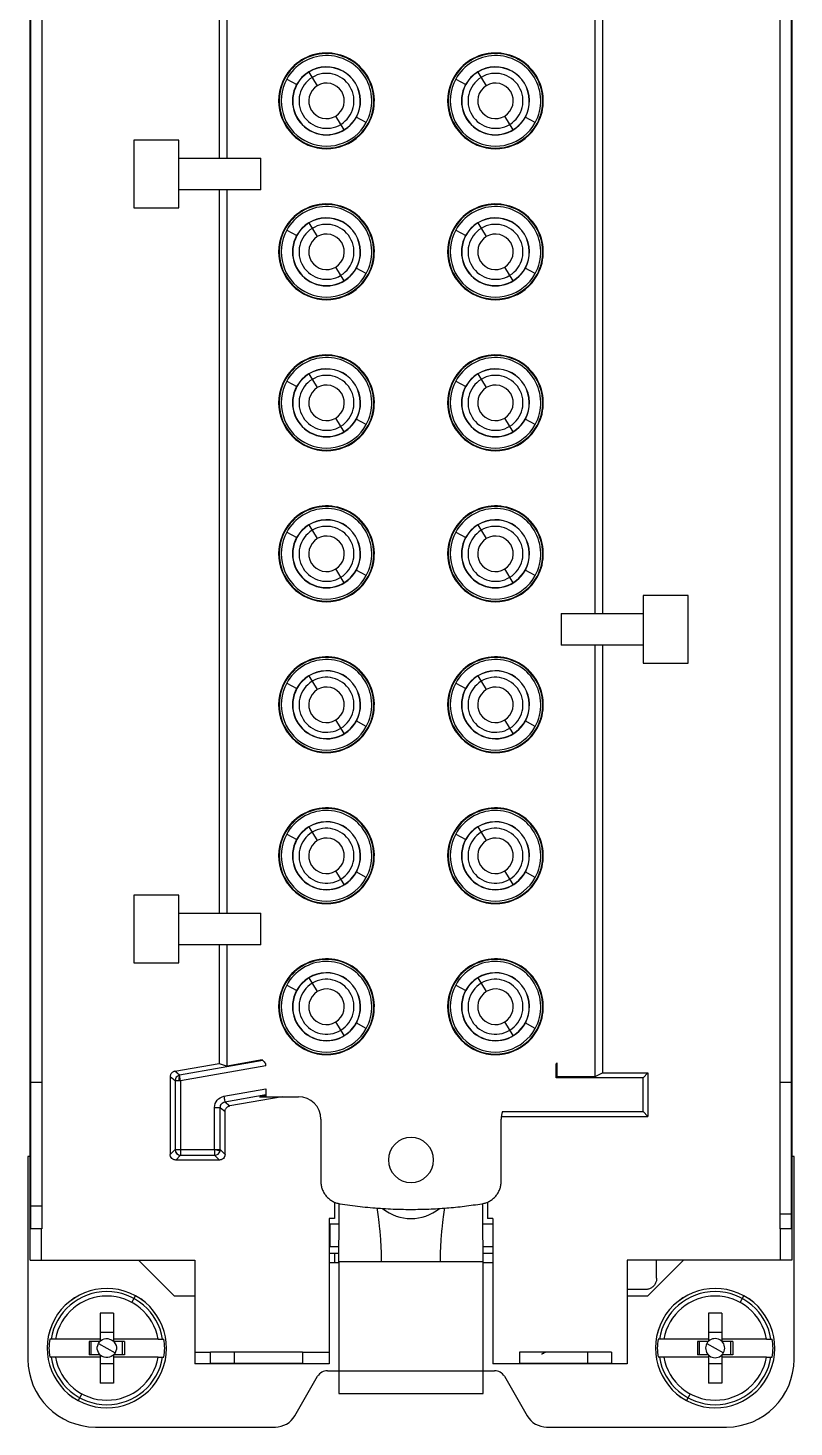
# Model space of a CAD drawing. Header units: millimetres. Extents: x 12 to 46, y 22 to 134.
# Drawn here: x 12.5 to 46.5, y 22.5 to 84.6 of the extents above; entities that cross this region are included whole.
import ezdxf

# ---------------------------------------------------------------- set-up
doc = ezdxf.new("R2010")
doc.units = ezdxf.units.MM

msp = doc.modelspace()

# ---------------------------------------------------------------- linework, layer by layer
at = {"color": 7, "linetype": 'Continuous', "lineweight": 25}
for p, q in [((12.6, 29.9), (12.6, 126.1)), ((46.4, 126.1), (46.4, 29.9)), ((12.617, 124.7), (12.617, 31.3)), ((13.117, 124.7), (13.117, 31.3)), ((45.883, 31.941), (45.883, 124.7)), ((46.383, 31.3), (46.383, 124.7)), ((20.987, 110.9), (20.987, 78.8)), ((21.337, 78.8), (21.337, 110.9)), ((37.663, 97.2), (37.663, 58.6)), ((38.013, 58.6), (38.013, 97.2)), ((24.97, 82.631), (25.34, 82.024)), ((32.47, 82.631), (32.84, 82.024)), ((23.886, 82.369), (23.907, 82.357)), ((23.986, 82.314), (24.434, 82.069)), ((31.386, 82.369), (31.407, 82.357)), ((31.486, 82.314), (31.934, 82.069)), ((26.53, 80.069), (26.16, 80.676)), ((27.514, 80.386), (27.066, 80.631)), ((27.614, 80.331), (27.593, 80.343)), ((34.03, 80.069), (33.66, 80.676)), ((35.014, 80.386), (34.566, 80.631)), ((35.114, 80.331), (35.093, 80.343)), ((19.2, 79.6), (17.2, 79.6)), ((17.2, 79.6), (17.2, 76.6)), ((19.2, 76.6), (19.2, 79.6)), ((19.2, 78.8), (22.841, 78.8)), ((22.841, 77.4), (22.841, 78.8)), ((22.841, 77.4), (19.2, 77.4)), ((20.987, 77.4), (20.987, 45.3)), ((21.337, 45.3), (21.337, 77.4)), ((17.2, 76.6), (19.2, 76.6)), ((24.97, 75.931), (25.34, 75.324)), ((32.47, 75.931), (32.84, 75.324)), ((23.886, 75.669), (23.907, 75.657)), ((23.986, 75.614), (24.434, 75.369)), ((31.386, 75.669), (31.407, 75.657)), ((31.486, 75.614), (31.934, 75.369)), ((26.53, 73.369), (26.16, 73.976)), ((27.514, 73.686), (27.066, 73.931)), ((34.03, 73.369), (33.66, 73.976)), ((35.014, 73.686), (34.566, 73.931)), ((27.614, 73.631), (27.593, 73.643)), ((35.114, 73.631), (35.093, 73.643)), ((23.886, 68.969), (23.907, 68.957)), ((23.986, 68.914), (24.434, 68.669)), ((24.97, 69.231), (25.34, 68.624)), ((31.386, 68.969), (31.407, 68.957)), ((31.486, 68.914), (31.934, 68.669)), ((32.47, 69.231), (32.84, 68.624)), ((26.53, 66.669), (26.16, 67.276)), ((27.514, 66.986), (27.066, 67.231)), ((34.03, 66.669), (33.66, 67.276)), ((35.014, 66.986), (34.566, 67.231)), ((27.614, 66.931), (27.593, 66.943)), ((35.114, 66.931), (35.093, 66.943)), ((23.886, 62.269), (23.907, 62.257)), ((23.986, 62.214), (24.434, 61.969)), ((24.97, 62.531), (25.34, 61.924)), ((31.386, 62.269), (31.407, 62.257)), ((31.486, 62.214), (31.934, 61.969)), ((32.47, 62.531), (32.84, 61.924)), ((26.53, 59.969), (26.16, 60.576)), ((27.514, 60.286), (27.066, 60.531)), ((27.614, 60.231), (27.593, 60.243)), ((34.03, 59.969), (33.66, 60.576)), ((35.014, 60.286), (34.566, 60.531)), ((35.114, 60.231), (35.093, 60.243)), ((39.8, 59.4), (39.8, 56.4)), ((41.8, 59.4), (39.8, 59.4)), ((41.8, 56.4), (41.8, 59.4)), ((36.159, 58.6), (39.8, 58.6)), ((36.159, 58.6), (36.159, 57.2)), ((39.8, 57.2), (36.159, 57.2)), ((37.663, 57.2), (37.663, 38.044)), ((38.013, 38.218), (38.013, 57.2)), ((39.8, 56.4), (41.8, 56.4)), ((23.886, 55.569), (23.907, 55.557)), ((23.986, 55.514), (24.434, 55.269)), ((24.97, 55.831), (25.34, 55.224)), ((31.386, 55.569), (31.407, 55.557)), ((31.486, 55.514), (31.934, 55.269)), ((32.47, 55.831), (32.84, 55.224)), ((26.53, 53.269), (26.16, 53.876)), ((27.514, 53.586), (27.066, 53.831)), ((27.614, 53.531), (27.593, 53.543)), ((34.03, 53.269), (33.66, 53.876)), ((35.014, 53.586), (34.566, 53.831)), ((35.114, 53.531), (35.093, 53.543)), ((24.97, 49.131), (25.34, 48.524)), ((32.47, 49.131), (32.84, 48.524)), ((23.886, 48.869), (23.907, 48.857)), ((23.986, 48.814), (24.434, 48.569)), ((31.386, 48.869), (31.407, 48.857)), ((31.486, 48.814), (31.934, 48.569)), ((26.53, 46.569), (26.16, 47.176)), ((27.514, 46.886), (27.066, 47.131)), ((27.614, 46.831), (27.593, 46.843)), ((34.03, 46.569), (33.66, 47.176)), ((35.014, 46.886), (34.566, 47.131)), ((35.114, 46.831), (35.093, 46.843)), ((19.2, 46.1), (17.2, 46.1)), ((17.2, 46.1), (17.2, 43.1)), ((19.2, 43.1), (19.2, 46.1)), ((19.2, 45.3), (22.841, 45.3)), ((22.841, 43.9), (22.841, 45.3)), ((22.841, 43.9), (19.2, 43.9)), ((20.987, 43.9), (20.987, 38.634)), ((21.337, 38.518), (21.337, 43.9)), ((17.2, 43.1), (19.2, 43.1)), ((24.97, 42.431), (25.34, 41.824)), ((32.47, 42.431), (32.84, 41.824)), ((23.886, 42.169), (23.907, 42.157)), ((23.986, 42.114), (24.434, 41.869)), ((31.386, 42.169), (31.407, 42.157)), ((31.486, 42.114), (31.934, 41.869)), ((26.53, 39.869), (26.16, 40.476)), ((27.514, 40.186), (27.066, 40.431)), ((34.03, 39.869), (33.66, 40.476)), ((35.014, 40.186), (34.566, 40.431)), ((27.614, 40.131), (27.593, 40.143)), ((35.114, 40.131), (35.093, 40.143)), ((19.018, 38.286), (20.987, 38.634)), ((22.927, 38.758), (19.232, 38.107)), ((23.058, 38.528), (19.276, 37.861)), ((20.987, 38.634), (21.337, 38.518)), ((22.898, 38.793), (21.337, 38.518)), ((23.058, 38.528), (23.058, 38.612)), ((35.942, 38), (35.942, 38.612)), ((35.986, 38.044), (35.986, 38.659)), ((19.026, 37.861), (18.812, 38.04)), ((18.812, 38.04), (18.812, 34.599)), ((19.232, 38.107), (19.018, 38.286)), ((19.276, 37.861), (19.232, 38.107)), ((35.942, 38), (35.986, 38.044)), ((39.8, 38), (35.942, 38)), ((37.663, 38.044), (35.986, 38.044)), ((38.013, 38.218), (37.663, 38.044)), ((38.013, 38.218), (40.018, 38.218)), ((40.018, 38.218), (39.8, 38)), ((39.8, 36.5), (39.8, 38)), ((40.018, 38.218), (40.018, 36.282)), ((12.617, 37.8), (13.117, 37.8)), ((19.276, 37.861), (19.026, 37.861)), ((19.026, 37.861), (19.026, 34.813)), ((19.276, 37.861), (19.276, 34.563)), ((21.197, 37.175), (23.058, 37.503)), ((23.058, 37.503), (23.058, 37.159)), ((45.883, 37.8), (46.383, 37.8)), ((20.784, 34.813), (20.784, 36.683)), ((21.034, 34.813), (21.034, 36.683)), ((21.034, 36.683), (21.248, 36.504)), ((21.241, 36.929), (23.054, 37.249)), ((21.241, 36.929), (21.455, 36.75)), ((23.776, 37.159), (21.455, 36.75)), ((23.014, 37.202), (22.77, 37.159)), ((22.77, 37.159), (24.5, 37.159)), ((23.054, 37.249), (23.014, 37.202)), ((23.014, 37.159), (23.014, 37.202)), ((21.248, 34.599), (21.248, 36.504)), ((25.5, 36.159), (25.5, 33.397)), ((33.5, 33.397), (33.5, 36.159)), ((33.508, 36.282), (40.018, 36.282)), ((33.56, 36.5), (39.8, 36.5)), ((40.018, 36.282), (39.8, 36.5)), ((18.812, 34.599), (19.026, 34.813)), ((19.035, 34.813), (21.034, 34.813)), ((21.026, 34.748), (20.784, 34.813)), ((21.248, 34.599), (21.034, 34.813)), ((12.5, 34.5), (12.5, 25.5)), ((12.6, 34.5), (12.5, 34.5)), ((19.062, 34.349), (19.276, 34.563)), ((20.998, 34.349), (19.062, 34.349)), ((19.276, 34.563), (20.784, 34.563)), ((20.998, 34.349), (20.784, 34.563)), ((46.5, 34.5), (46.4, 34.5)), ((46.5, 25.5), (46.5, 34.5)), ((13.117, 32.3), (12.617, 32.3)), ((26.1, 32.481), (26.1, 31.748)), ((32.9, 32.481), (32.9, 31.748)), ((26.1, 31.748), (25.874, 31.748)), ((25.874, 31.748), (25.874, 25.3)), ((33.126, 31.748), (32.9, 31.748)), ((33.126, 31.748), (33.126, 25.3)), ((45.883, 31.3), (45.883, 31.941)), ((46.383, 31.941), (45.883, 31.941)), ((13.1, 31.3), (12.6, 31.3)), ((13.1, 29.9), (13.1, 31.3)), ((25.9, 31.5), (25.9, 30.5)), ((26.31, 31.5), (25.9, 31.5)), ((33.126, 31.5), (32.69, 31.5)), ((46.4, 31.3), (45.883, 31.3)), ((45.9, 29.9), (45.9, 31.3)), ((26.303, 30.5), (25.9, 30.5)), ((33.126, 30.5), (32.697, 30.5)), ((12.6, 29.9), (19.9, 29.9)), ((19, 28.3), (17.4, 29.9)), ((19.9, 29.9), (19.9, 25.8)), ((26.301, 30.2), (25.874, 30.2)), ((26.1, 30.2), (26.1, 29.8)), ((32.7, 29.824), (26.3, 29.824)), ((26.3, 29.824), (26.3, 23.99)), ((33.126, 30.2), (32.699, 30.2)), ((32.7, 23.99), (32.7, 29.824)), ((46.4, 29.9), (39.1, 29.9)), ((39.1, 29.9), (39.1, 25.3)), ((41.6, 29.9), (40, 28.3)), ((40.403, 29.1), (40.403, 29.9)), ((25.874, 29.8), (26.3, 29.8)), ((32.7, 29.8), (33.126, 29.8)), ((39.903, 28.6), (39.1, 28.6)), ((17.107, 28.027), (17.27, 28.326)), ((19.9, 28.3), (19, 28.3)), ((40, 28.3), (39.1, 28.3)), ((44.107, 28.027), (44.27, 28.326)), ((16.3, 27.55), (15.7, 27.55)), ((15.7, 27.55), (15.7, 26.3)), ((16.3, 27.55), (16.3, 26.3)), ((43.3, 27.55), (42.7, 27.55)), ((42.7, 27.55), (42.7, 26.3)), ((43.3, 27.55), (43.3, 26.3)), ((13.523, 26.4), (13.464, 26.4)), ((15.7, 26.4), (13.725, 26.4)), ((15.218, 26.3), (15.218, 25.7)), ((15.7, 26.3), (15.218, 26.3)), ((15.307, 25.7), (15.307, 26.3)), ((15.628, 26.203), (16.372, 25.797)), ((16.3, 26.693), (15.7, 26.693)), ((18.275, 26.4), (16.3, 26.4)), ((16.782, 26.3), (16.3, 26.3)), ((16.692, 25.7), (16.692, 26.3)), ((16.782, 26.3), (16.782, 25.7)), ((18.477, 26.4), (18.536, 26.4)), ((40.523, 26.4), (40.464, 26.4)), ((42.7, 26.4), (40.725, 26.4)), ((42.7, 26.3), (42.218, 26.3)), ((42.218, 26.3), (42.218, 25.7)), ((42.307, 25.7), (42.307, 26.3)), ((42.628, 26.203), (43.372, 25.797)), ((43.3, 26.693), (42.7, 26.693)), ((45.275, 26.4), (43.3, 26.4)), ((43.782, 26.3), (43.3, 26.3)), ((43.693, 25.7), (43.693, 26.3)), ((43.782, 26.3), (43.782, 25.7)), ((45.477, 26.4), (45.536, 26.4)), ((13.523, 25.6), (13.464, 25.6)), ((15.7, 25.6), (13.725, 25.6)), ((15.7, 25.7), (15.218, 25.7)), ((15.7, 25.7), (15.7, 24.45)), ((16.3, 25.7), (16.3, 24.45)), ((16.782, 25.7), (16.3, 25.7)), ((18.275, 25.6), (16.3, 25.6)), ((18.477, 25.6), (18.536, 25.6)), ((20.6, 25.8), (19.9, 25.8)), ((24.691, 25.818), (20.6, 25.818)), ((20.6, 25.3), (20.6, 25.8)), ((21.67, 25.318), (21.67, 25.818)), ((24.691, 25.818), (24.691, 25.3)), ((25.874, 25.8), (24.691, 25.8)), ((38.4, 25.818), (34.309, 25.818)), ((34.309, 25.818), (34.309, 25.3)), ((35.307, 25.734), (35.293, 25.734)), ((37.33, 25.818), (37.33, 25.318)), ((38.4, 25.818), (38.4, 25.3)), ((40.523, 25.6), (40.464, 25.6)), ((42.7, 25.6), (40.725, 25.6)), ((42.7, 25.7), (42.218, 25.7)), ((42.7, 25.7), (42.7, 24.45)), ((43.3, 25.7), (43.3, 24.45)), ((43.782, 25.7), (43.3, 25.7)), ((45.275, 25.6), (43.3, 25.6)), ((45.477, 25.6), (45.536, 25.6)), ((16.3, 25.307), (15.7, 25.307)), ((25.874, 25.3), (19.9, 25.3)), ((24.691, 25.318), (20.6, 25.318)), ((25.789, 25), (26.3, 25)), ((26.3, 25), (32.7, 25)), ((32.7, 25), (33.211, 25)), ((39.1, 25.3), (33.126, 25.3)), ((38.4, 25.318), (34.309, 25.318)), ((43.3, 25.307), (42.7, 25.307)), ((16.3, 24.45), (15.7, 24.45)), ((24.345, 23), (25.356, 24.75)), ((33.644, 24.75), (34.655, 23)), ((43.3, 24.45), (42.7, 24.45)), ((14.893, 23.973), (14.73, 23.674)), ((26.3, 23.99), (32.7, 23.99)), ((41.893, 23.973), (41.73, 23.674)), ((15.5, 22.5), (23.479, 22.5)), ((35.521, 22.5), (43.5, 22.5))]:
    msp.add_line(p, q, dxfattribs=at)
at = {"color": 7, "linetype": 'Continuous', "lineweight": 25, "flags": 128}
msp.add_lwpolyline([(20.784, 34.813), (20.784, 34.764), (20.784, 34.718), (20.784, 34.675), (20.784, 34.637), (20.784, 34.606), (20.784, 34.583), (20.784, 34.568), (20.784, 34.563)], dxfattribs=at)
at = {"color": 7, "linetype": 'Continuous', "lineweight": 25}
for centre, radius, start, end in [((25.75, 81.35), 2.124, 331.35211, 151.35211), ((25.75, 81.35), 2.1, 331.35211, 151.35211), ((25.75, 81.35), 2.01, 331.35211, 151.35211), ((33.25, 81.35), 2.124, 331.35211, 151.35211), ((33.25, 81.35), 2.1, 331.35211, 151.35211), ((33.25, 81.35), 2.01, 331.35211, 151.35211), ((25.75, 81.35), 1.51, 331.35211, 151.35211), ((25.75, 81.35), 1.5, 331.35211, 151.35211), ((33.25, 81.35), 1.51, 331.35211, 151.35211), ((33.25, 81.35), 1.5, 331.35211, 151.35211), ((25.75, 81.35), 2.124, 151.35211, 331.35211), ((25.75, 81.35), 2.1, 151.35211, 331.35211), ((25.75, 81.35), 2.01, 151.35211, 331.35211), ((25.75, 81.35), 1.51, 151.35211, 331.35211), ((25.75, 81.35), 1.5, 151.35211, 331.35211), ((25.75, 81.35), 1.22, 121.35211, 301.35211), ((25.75, 81.35), 0.789, 121.35211, 301.35211), ((25.75, 81.35), 1.22, 301.35211, 121.35211), ((25.75, 81.35), 0.789, 301.35211, 121.35211), ((33.25, 81.35), 2.124, 151.35211, 331.35211), ((33.25, 81.35), 2.1, 151.35211, 331.35211), ((33.25, 81.35), 2.01, 151.35211, 331.35211), ((33.25, 81.35), 1.51, 151.35211, 331.35211), ((33.25, 81.35), 1.5, 151.35211, 331.35211), ((33.25, 81.35), 1.22, 121.35211, 301.35211), ((33.25, 81.35), 0.789, 121.35211, 301.35211), ((33.25, 81.35), 1.22, 301.35211, 121.35211), ((33.25, 81.35), 0.789, 301.35211, 121.35211), ((25.75, 74.65), 2.124, 331.35211, 151.35211), ((25.75, 74.65), 2.1, 331.35211, 151.35211), ((25.75, 74.65), 2.01, 331.35211, 151.35211), ((33.25, 74.65), 2.124, 331.35211, 151.35211), ((33.25, 74.65), 2.1, 331.35211, 151.35211), ((33.25, 74.65), 2.01, 331.35211, 151.35211), ((25.75, 74.65), 1.51, 331.35211, 151.35211), ((25.75, 74.65), 1.5, 331.35211, 151.35211), ((25.75, 74.65), 1.22, 301.35211, 121.35211), ((33.25, 74.65), 1.51, 331.35211, 151.35211), ((33.25, 74.65), 1.5, 331.35211, 151.35211), ((33.25, 74.65), 1.22, 301.35211, 121.35211), ((25.75, 74.65), 2.124, 151.35211, 331.35211), ((25.75, 74.65), 2.1, 151.35211, 331.35211), ((25.75, 74.65), 2.01, 151.35211, 331.35211), ((25.75, 74.65), 1.51, 151.35211, 331.35211), ((25.75, 74.65), 1.5, 151.35211, 331.35211), ((25.75, 74.65), 1.22, 121.35211, 301.35211), ((25.75, 74.65), 0.789, 121.35211, 301.35211), ((25.75, 74.65), 0.789, 301.35211, 121.35211), ((33.25, 74.65), 2.124, 151.35211, 331.35211), ((33.25, 74.65), 2.1, 151.35211, 331.35211), ((33.25, 74.65), 2.01, 151.35211, 331.35211), ((33.25, 74.65), 1.51, 151.35211, 331.35211), ((33.25, 74.65), 1.5, 151.35211, 331.35211), ((33.25, 74.65), 1.22, 121.35211, 301.35211), ((33.25, 74.65), 0.789, 121.35211, 301.35211), ((33.25, 74.65), 0.789, 301.35211, 121.35211), ((25.75, 67.95), 2.124, 331.35211, 151.35211), ((25.75, 67.95), 2.1, 331.35211, 151.35211), ((25.75, 67.95), 2.01, 331.35211, 151.35211), ((33.25, 67.95), 2.124, 331.35211, 151.35211), ((33.25, 67.95), 2.1, 331.35211, 151.35211), ((33.25, 67.95), 2.01, 331.35211, 151.35211), ((25.75, 67.95), 2.124, 151.35211, 331.35211), ((25.75, 67.95), 2.1, 151.35211, 331.35211), ((25.75, 67.95), 2.01, 151.35211, 331.35211), ((25.75, 67.95), 1.51, 331.35211, 151.35211), ((25.75, 67.95), 1.5, 331.35211, 151.35211), ((25.75, 67.95), 1.22, 121.35211, 301.35211), ((25.75, 67.95), 1.22, 301.35211, 121.35211), ((33.25, 67.95), 2.124, 151.35211, 331.35211), ((33.25, 67.95), 2.1, 151.35211, 331.35211), ((33.25, 67.95), 2.01, 151.35211, 331.35211), ((33.25, 67.95), 1.51, 331.35211, 151.35211), ((33.25, 67.95), 1.5, 331.35211, 151.35211), ((33.25, 67.95), 1.22, 121.35211, 301.35211), ((33.25, 67.95), 1.22, 301.35211, 121.35211), ((25.75, 67.95), 1.51, 151.35211, 331.35211), ((25.75, 67.95), 1.5, 151.35211, 331.35211), ((25.75, 67.95), 0.789, 121.35211, 301.35211), ((25.75, 67.95), 0.789, 301.35211, 121.35211), ((33.25, 67.95), 1.51, 151.35211, 331.35211), ((33.25, 67.95), 1.5, 151.35211, 331.35211), ((33.25, 67.95), 0.789, 121.35211, 301.35211), ((33.25, 67.95), 0.789, 301.35211, 121.35211), ((25.75, 61.25), 2.124, 331.35211, 151.35211), ((25.75, 61.25), 2.1, 331.35211, 151.35211), ((33.25, 61.25), 2.124, 331.35211, 151.35211), ((33.25, 61.25), 2.1, 331.35211, 151.35211), ((25.75, 61.25), 2.01, 331.35211, 151.35211), ((25.75, 61.25), 1.51, 331.35211, 151.35211), ((25.75, 61.25), 1.5, 331.35211, 151.35211), ((33.25, 61.25), 2.01, 331.35211, 151.35211), ((33.25, 61.25), 1.51, 331.35211, 151.35211), ((33.25, 61.25), 1.5, 331.35211, 151.35211), ((25.75, 61.25), 2.124, 151.35211, 331.35211), ((25.75, 61.25), 2.1, 151.35211, 331.35211), ((25.75, 61.25), 2.01, 151.35211, 331.35211), ((25.75, 61.25), 1.22, 121.35211, 301.35211), ((25.75, 61.25), 1.22, 301.35211, 121.35211), ((33.25, 61.25), 2.124, 151.35211, 331.35211), ((33.25, 61.25), 2.1, 151.35211, 331.35211), ((33.25, 61.25), 2.01, 151.35211, 331.35211), ((33.25, 61.25), 1.22, 121.35211, 301.35211), ((33.25, 61.25), 1.22, 301.35211, 121.35211), ((25.75, 61.25), 1.51, 151.35211, 331.35211), ((25.75, 61.25), 1.5, 151.35211, 331.35211), ((25.75, 61.25), 0.789, 121.35211, 301.35211), ((25.75, 61.25), 0.789, 301.35211, 121.35211), ((33.25, 61.25), 1.51, 151.35211, 331.35211), ((33.25, 61.25), 1.5, 151.35211, 331.35211), ((33.25, 61.25), 0.789, 121.35211, 301.35211), ((33.25, 61.25), 0.789, 301.35211, 121.35211), ((25.75, 54.55), 2.124, 331.35211, 151.35211), ((25.75, 54.55), 2.1, 331.35211, 151.35211), ((25.75, 54.55), 2.01, 331.35211, 151.35211), ((33.25, 54.55), 2.124, 331.35211, 151.35211), ((33.25, 54.55), 2.1, 331.35211, 151.35211), ((33.25, 54.55), 2.01, 331.35211, 151.35211), ((25.75, 54.55), 1.51, 331.35211, 151.35211), ((25.75, 54.55), 1.5, 331.35211, 151.35211), ((33.25, 54.55), 1.51, 331.35211, 151.35211), ((33.25, 54.55), 1.5, 331.35211, 151.35211), ((25.75, 54.55), 2.124, 151.35211, 331.35211), ((25.75, 54.55), 2.1, 151.35211, 331.35211), ((25.75, 54.55), 2.01, 151.35211, 331.35211), ((25.75, 54.55), 1.51, 151.35211, 331.35211), ((25.75, 54.55), 1.5, 151.35211, 331.35211), ((25.75, 54.55), 1.22, 121.35211, 301.35211), ((25.75, 54.55), 1.22, 301.35211, 121.35211), ((25.75, 54.55), 0.789, 301.35211, 121.35211), ((33.25, 54.55), 2.124, 151.35211, 331.35211), ((33.25, 54.55), 2.1, 151.35211, 331.35211), ((33.25, 54.55), 2.01, 151.35211, 331.35211), ((33.25, 54.55), 1.51, 151.35211, 331.35211), ((33.25, 54.55), 1.5, 151.35211, 331.35211), ((33.25, 54.55), 1.22, 121.35211, 301.35211), ((33.25, 54.55), 1.22, 301.35211, 121.35211), ((33.25, 54.55), 0.789, 301.35211, 121.35211), ((25.75, 54.55), 0.789, 121.35211, 301.35211), ((33.25, 54.55), 0.789, 121.35211, 301.35211), ((25.75, 47.85), 2.124, 331.35211, 151.35211), ((25.75, 47.85), 2.1, 331.35211, 151.35211), ((25.75, 47.85), 2.01, 331.35211, 151.35211), ((33.25, 47.85), 2.124, 331.35211, 151.35211), ((33.25, 47.85), 2.1, 331.35211, 151.35211), ((33.25, 47.85), 2.01, 331.35211, 151.35211), ((25.75, 47.85), 1.51, 331.35211, 151.35211), ((25.75, 47.85), 1.5, 331.35211, 151.35211), ((25.75, 47.85), 1.22, 301.35211, 121.35211), ((33.25, 47.85), 1.51, 331.35211, 151.35211), ((33.25, 47.85), 1.5, 331.35211, 151.35211), ((33.25, 47.85), 1.22, 301.35211, 121.35211), ((25.75, 47.85), 2.124, 151.35211, 331.35211), ((25.75, 47.85), 2.1, 151.35211, 331.35211), ((25.75, 47.85), 2.01, 151.35211, 331.35211), ((25.75, 47.85), 1.51, 151.35211, 331.35211), ((25.75, 47.85), 1.5, 151.35211, 331.35211), ((25.75, 47.85), 1.22, 121.35211, 301.35211), ((25.75, 47.85), 0.789, 121.35211, 301.35211), ((25.75, 47.85), 0.789, 301.35211, 121.35211), ((33.25, 47.85), 2.124, 151.35211, 331.35211), ((33.25, 47.85), 2.1, 151.35211, 331.35211), ((33.25, 47.85), 2.01, 151.35211, 331.35211), ((33.25, 47.85), 1.51, 151.35211, 331.35211), ((33.25, 47.85), 1.5, 151.35211, 331.35211), ((33.25, 47.85), 1.22, 121.35211, 301.35211), ((33.25, 47.85), 0.789, 121.35211, 301.35211), ((33.25, 47.85), 0.789, 301.35211, 121.35211), ((25.75, 41.15), 2.124, 331.35211, 151.35211), ((25.75, 41.15), 2.1, 331.35211, 151.35211), ((25.75, 41.15), 2.01, 331.35211, 151.35211), ((33.25, 41.15), 2.124, 331.35211, 151.35211), ((33.25, 41.15), 2.1, 331.35211, 151.35211), ((33.25, 41.15), 2.01, 331.35211, 151.35211), ((25.75, 41.15), 1.51, 331.35211, 151.35211), ((25.75, 41.15), 1.5, 331.35211, 151.35211), ((25.75, 41.15), 1.22, 301.35211, 121.35211), ((33.25, 41.15), 1.51, 331.35211, 151.35211), ((33.25, 41.15), 1.5, 331.35211, 151.35211), ((33.25, 41.15), 1.22, 301.35211, 121.35211), ((25.75, 41.15), 2.124, 151.35211, 331.35211), ((25.75, 41.15), 2.1, 151.35211, 331.35211), ((25.75, 41.15), 2.01, 151.35211, 331.35211), ((25.75, 41.15), 1.51, 151.35211, 331.35211), ((25.75, 41.15), 1.5, 151.35211, 331.35211), ((25.75, 41.15), 1.22, 121.35211, 301.35211), ((25.75, 41.15), 0.789, 121.35211, 301.35211), ((25.75, 41.15), 0.789, 301.35211, 121.35211), ((33.25, 41.15), 2.124, 151.35211, 331.35211), ((33.25, 41.15), 2.1, 151.35211, 331.35211), ((33.25, 41.15), 2.01, 151.35211, 331.35211), ((33.25, 41.15), 1.51, 151.35211, 331.35211), ((33.25, 41.15), 1.5, 151.35211, 331.35211), ((33.25, 41.15), 1.22, 121.35211, 301.35211), ((33.25, 41.15), 0.789, 121.35211, 301.35211), ((33.25, 41.15), 0.789, 301.35211, 121.35211), ((25.75, 41.15), 3.7, 219.5665, 223.31418), ((33.25, 41.15), 3.7, 316.68286, 317.67706), ((19.276, 37.861), 0.25, 100.01649, 179.98351), ((19.485, 37.961), 0.292, 149.96447, 199.98578), ((24.5, 36.159), 1, 360, 90), ((34.5, 36.159), 1, 160.05576, 180), ((19.276, 34.813), 0.25, 180.02044, 269.97956), ((19.282, 34.809), 0.247, 179.27462, 268.61068), ((20.784, 34.813), 0.25, 344.97705, 359.98226), ((29.5, 34.35), 1, 90, 270), ((29.5, 34.35), 1, 270, 90), ((20.784, 34.813), 0.25, 270.02088, 344.97725), ((29.5, 33.75), 2, 230.83698, 309.16603), ((16, 26), 2.65, 61.35211, 241.35211), ((16, 26), 2.649, 61.35211, 241.35211), ((43, 26), 2.65, 61.35211, 241.35211), ((43, 26), 2.649, 61.35211, 241.35211), ((16, 26), 2.509, 9.17264, 170.82736), ((16, 26), 2.31, 9.97153, 170.02847), ((16, 26), 2.65, 241.35211, 61.35211), ((16, 26), 2.649, 241.35211, 61.35211), ((43, 26), 2.509, 9.17264, 170.82736), ((43, 26), 2.31, 9.97153, 170.02847), ((43, 26), 2.65, 241.35211, 61.35211), ((43, 26), 2.649, 241.35211, 61.35211), ((16, 26), 2.568, 171.0377, 188.9623), ((16, 26), 0.424, 151.3521109862, 151.3521095619), ((16, 26), 2.568, 351.0377, 8.9623), ((43, 26), 2.568, 171.0377, 188.9623), ((43, 26), 0.424, 151.35211, 225), ((43, 26), 0.424, 225, 151.35211), ((43, 26), 2.568, 351.0377, 8.9623), ((15.5, 25.5), 3, 180, 270), ((16, 26), 2.509, 189.17264, 350.82736), ((16, 26), 2.31, 189.97153, 350.02847), ((43, 26), 2.509, 189.17264, 350.82736), ((43, 26), 2.31, 189.97153, 350.02847), ((43.5, 25.5), 3, 270, 360), ((25.789, 24.5), 0.5, 90, 150), ((33.211, 24.5), 0.5, 30, 90), ((23.479, 23.5), 1, 270, 330), ((35.521, 23.5), 1, 210, 270)]:
    msp.add_arc(centre, radius, start, end, dxfattribs=at)
for points in [[(23.058, 38.528), (23.058, 38.556), (23.058, 38.585), (23.058, 38.612)], [(19.026, 34.813), (19.026, 34.813), (19.029, 34.813), (19.035, 34.813)], [(13.1, 31.3), (13.106, 31.3), (13.112, 31.3), (13.117, 31.3)], [(20.6, 25.818), (20.6, 25.812), (20.6, 25.806), (20.6, 25.8)]]:
    msp.add_open_spline(points, degree=3, dxfattribs=at)
for points, knots in [([(19.018, 38.286), (19.002, 38.283), (18.97, 38.275), (18.925, 38.251), (18.886, 38.22), (18.854, 38.182), (18.83, 38.138), (18.815, 38.09), (18.813, 38.057), (18.812, 38.04)], [0, 0, 0, 0, 0.142863, 0.285721, 0.428574, 0.571426, 0.714279, 0.857137, 1, 1, 1, 1]), ([(23.058, 37.503), (23.058, 37.487), (23.058, 37.454), (23.058, 37.392), (23.057, 37.321), (23.056, 37.274), (23.055, 37.253), (23.054, 37.25), (23.054, 37.249)], [0, 0, 0, 0, 0.124983, 0.2514886, 0.5002547, 0.7487893, 0.8740483, 1, 1, 1, 1]), ([(20.784, 36.683), (20.784, 36.799), (20.826, 36.915), (20.976, 37.093), (21.083, 37.155), (21.197, 37.175)], [0, 0, 0, 0, 0.5, 0.5, 1, 1, 1, 1]), ([(20.784, 36.683), (20.849, 36.683), (20.913, 36.683), (21.006, 36.683), (21.033, 36.683), (21.034, 36.683)], [0, 0, 0, 0, 0.5, 0.5, 1, 1, 1, 1]), ([(21.034, 36.683), (21.034, 36.741), (21.055, 36.799), (21.13, 36.888), (21.183, 36.919), (21.241, 36.929)], [0, 0, 0, 0, 0.5, 0.5, 1, 1, 1, 1]), ([(21.197, 37.175), (21.209, 37.112), (21.22, 37.048), (21.236, 36.957), (21.241, 36.93), (21.241, 36.929)], [0, 0, 0, 0, 0.5, 0.5, 1, 1, 1, 1]), ([(21.248, 36.504), (21.249, 36.52), (21.251, 36.553), (21.266, 36.601), (21.29, 36.645), (21.322, 36.684), (21.362, 36.715), (21.406, 36.738), (21.438, 36.746), (21.455, 36.75)], [0, 0, 0, 0, 0.142863, 0.285721, 0.428574, 0.571426, 0.714279, 0.857137, 1, 1, 1, 1]), ([(19.062, 34.349), (19.045, 34.35), (19.013, 34.352), (18.95, 34.371), (18.88, 34.418), (18.834, 34.487), (18.814, 34.55), (18.813, 34.582), (18.812, 34.599)], [0, 0, 0, 0, 0.124352, 0.251777, 0.50017, 0.751719, 0.874898, 1, 1, 1, 1]), ([(21.248, 34.599), (21.247, 34.582), (21.245, 34.55), (21.226, 34.487), (21.179, 34.417), (21.11, 34.371), (21.047, 34.351), (21.015, 34.35), (20.998, 34.349)], [0, 0, 0, 0, 0.124352, 0.251777, 0.50017, 0.751719, 0.874898, 1, 1, 1, 1]), ([(25.5, 33.397), (25.501, 33.368), (25.502, 33.309), (25.514, 33.222), (25.533, 33.135), (25.569, 33.023), (25.632, 32.889), (25.735, 32.745), (25.861, 32.621), (26.008, 32.521), (26.169, 32.446), (26.284, 32.422), (26.342, 32.41)], [0, 0, 0, 0, 0.062717, 0.124991, 0.187315, 0.25018, 0.374952, 0.500119, 0.624891, 0.750058, 0.87493, 1, 1, 1, 1]), ([(32.658, 32.41), (32.687, 32.415), (32.745, 32.426), (32.829, 32.452), (32.911, 32.484), (33.016, 32.537), (33.139, 32.621), (33.265, 32.745), (33.368, 32.889), (33.443, 33.05), (33.491, 33.221), (33.497, 33.338), (33.5, 33.397)], [0, 0, 0, 0, 0.062717, 0.124991, 0.187315, 0.25018, 0.374952, 0.500119, 0.624891, 0.750058, 0.87493, 1, 1, 1, 1]), ([(26.3, 29.824), (26.3, 30.016), (26.301, 30.423), (26.307, 31.065), (26.312, 31.725), (26.316, 32.195), (26.318, 32.4), (26.318, 32.418)], [0, 0, 0, 0, 0.2210819, 0.4673529, 0.7483264, 0.9779519, 1, 1, 1, 1]), ([(26.342, 32.41), (26.492, 32.387), (26.79, 32.341), (27.24, 32.285), (27.69, 32.239), (28.142, 32.203), (28.594, 32.178), (29.047, 32.162), (29.613, 32.156), (30.293, 32.169), (31.084, 32.217), (31.873, 32.294), (32.396, 32.371), (32.658, 32.41)], [0, 0, 0, 0, 0.071511, 0.142934, 0.214306, 0.285662, 0.357041, 0.428478, 0.500011, 0.62509, 0.749984, 0.874888, 1, 1, 1, 1]), ([(32.7, 29.824), (32.7, 30.016), (32.699, 30.423), (32.693, 31.065), (32.688, 31.725), (32.684, 32.195), (32.682, 32.4), (32.682, 32.418)], [0, 0, 0, 0, 0.221082, 0.467353, 0.748326, 0.977952, 1, 1, 1, 1]), ([(28.197, 29.824), (28.197, 30.096), (28.187, 30.363), (28.165, 30.727), (28.157, 30.844), (28.138, 31.073), (28.127, 31.183), (28.096, 31.492), (28.075, 31.668), (28.036, 31.979), (28.018, 32.113), (28.003, 32.215)], [0, 0, 0, 0, 0.25, 0.25, 0.375, 0.375, 0.5, 0.5, 0.75, 0.75, 1, 1, 1, 1]), ([(30.803, 29.824), (30.803, 30.096), (30.813, 30.363), (30.835, 30.727), (30.843, 30.844), (30.862, 31.073), (30.873, 31.183), (30.904, 31.492), (30.925, 31.668), (30.964, 31.979), (30.982, 32.113), (30.997, 32.215)], [0, 0, 0, 0, 0.25, 0.25, 0.375, 0.375, 0.5, 0.5, 0.75, 0.75, 1, 1, 1, 1]), ([(40.403, 29.1), (40.402, 29.076), (40.4, 29.029), (40.384, 28.959), (40.36, 28.892), (40.325, 28.829), (40.282, 28.771), (40.232, 28.721), (40.174, 28.678), (40.112, 28.644), (40.045, 28.619), (39.975, 28.603), (39.927, 28.601), (39.903, 28.6)], [0, 0, 0, 0, 0.090916, 0.181828, 0.272736, 0.363643, 0.454548, 0.545452, 0.636357, 0.727264, 0.818172, 0.909084, 1, 1, 1, 1]), ([(13.725, 26.4), (13.712, 26.4), (13.687, 26.4), (13.639, 26.4), (13.585, 26.4), (13.547, 26.4), (13.528, 26.4), (13.525, 26.4), (13.523, 26.4)], [0, 0, 0, 0, 0.124865, 0.251199, 0.500223, 0.749038, 0.874109, 1, 1, 1, 1]), ([(18.275, 26.4), (18.289, 26.4), (18.317, 26.4), (18.354, 26.4), (18.386, 26.4), (18.424, 26.4), (18.463, 26.4), (18.472, 26.4), (18.477, 26.4)], [0, 0, 0, 0, 0.142667, 0.273783, 0.393329, 0.501302, 0.755463, 1, 1, 1, 1]), ([(40.725, 26.4), (40.712, 26.4), (40.687, 26.4), (40.639, 26.4), (40.585, 26.4), (40.547, 26.4), (40.528, 26.4), (40.525, 26.4), (40.523, 26.4)], [0, 0, 0, 0, 0.124865, 0.251199, 0.500223, 0.749038, 0.874109, 1, 1, 1, 1]), ([(45.275, 26.4), (45.289, 26.4), (45.317, 26.4), (45.354, 26.4), (45.386, 26.4), (45.424, 26.4), (45.463, 26.4), (45.472, 26.4), (45.477, 26.4)], [0, 0, 0, 0, 0.142667, 0.273783, 0.393329, 0.501302, 0.755463, 1, 1, 1, 1]), ([(13.725, 25.6), (13.711, 25.6), (13.683, 25.6), (13.646, 25.6), (13.614, 25.6), (13.576, 25.6), (13.537, 25.6), (13.528, 25.6), (13.523, 25.6)], [0, 0, 0, 0, 0.142667, 0.273783, 0.393329, 0.501302, 0.755463, 1, 1, 1, 1]), ([(18.275, 25.6), (18.288, 25.6), (18.313, 25.6), (18.361, 25.6), (18.415, 25.6), (18.453, 25.6), (18.472, 25.6), (18.475, 25.6), (18.477, 25.6)], [0, 0, 0, 0, 0.124865, 0.251199, 0.500223, 0.749038, 0.874109, 1, 1, 1, 1]), ([(19.9, 25.8), (19.9, 25.669), (19.9, 25.539), (19.9, 25.354), (19.9, 25.3), (19.9, 25.3)], [0, 0, 0, 0, 0.5, 0.5, 1, 1, 1, 1]), ([(35.448, 25.811), (35.419, 25.795), (35.368, 25.768), (35.316, 25.744), (35.294, 25.734)], [0, 0, 0, 0, 0.571274, 1, 1, 1, 1]), ([(35.448, 25.811), (35.423, 25.797), (35.377, 25.77), (35.329, 25.746), (35.307, 25.734)], [0, 0, 0, 0, 0.527796, 1, 1, 1, 1]), ([(40.725, 25.6), (40.711, 25.6), (40.683, 25.6), (40.646, 25.6), (40.614, 25.6), (40.576, 25.6), (40.537, 25.6), (40.528, 25.6), (40.523, 25.6)], [0, 0, 0, 0, 0.142667, 0.273783, 0.393329, 0.501302, 0.755463, 1, 1, 1, 1]), ([(45.275, 25.6), (45.288, 25.6), (45.313, 25.6), (45.361, 25.6), (45.415, 25.6), (45.453, 25.6), (45.472, 25.6), (45.475, 25.6), (45.477, 25.6)], [0, 0, 0, 0, 0.124865, 0.251199, 0.500223, 0.749038, 0.874109, 1, 1, 1, 1])]:
    msp.add_open_spline(points, degree=3, knots=knots, dxfattribs=at)

doc.saveas('drawing.dxf')
